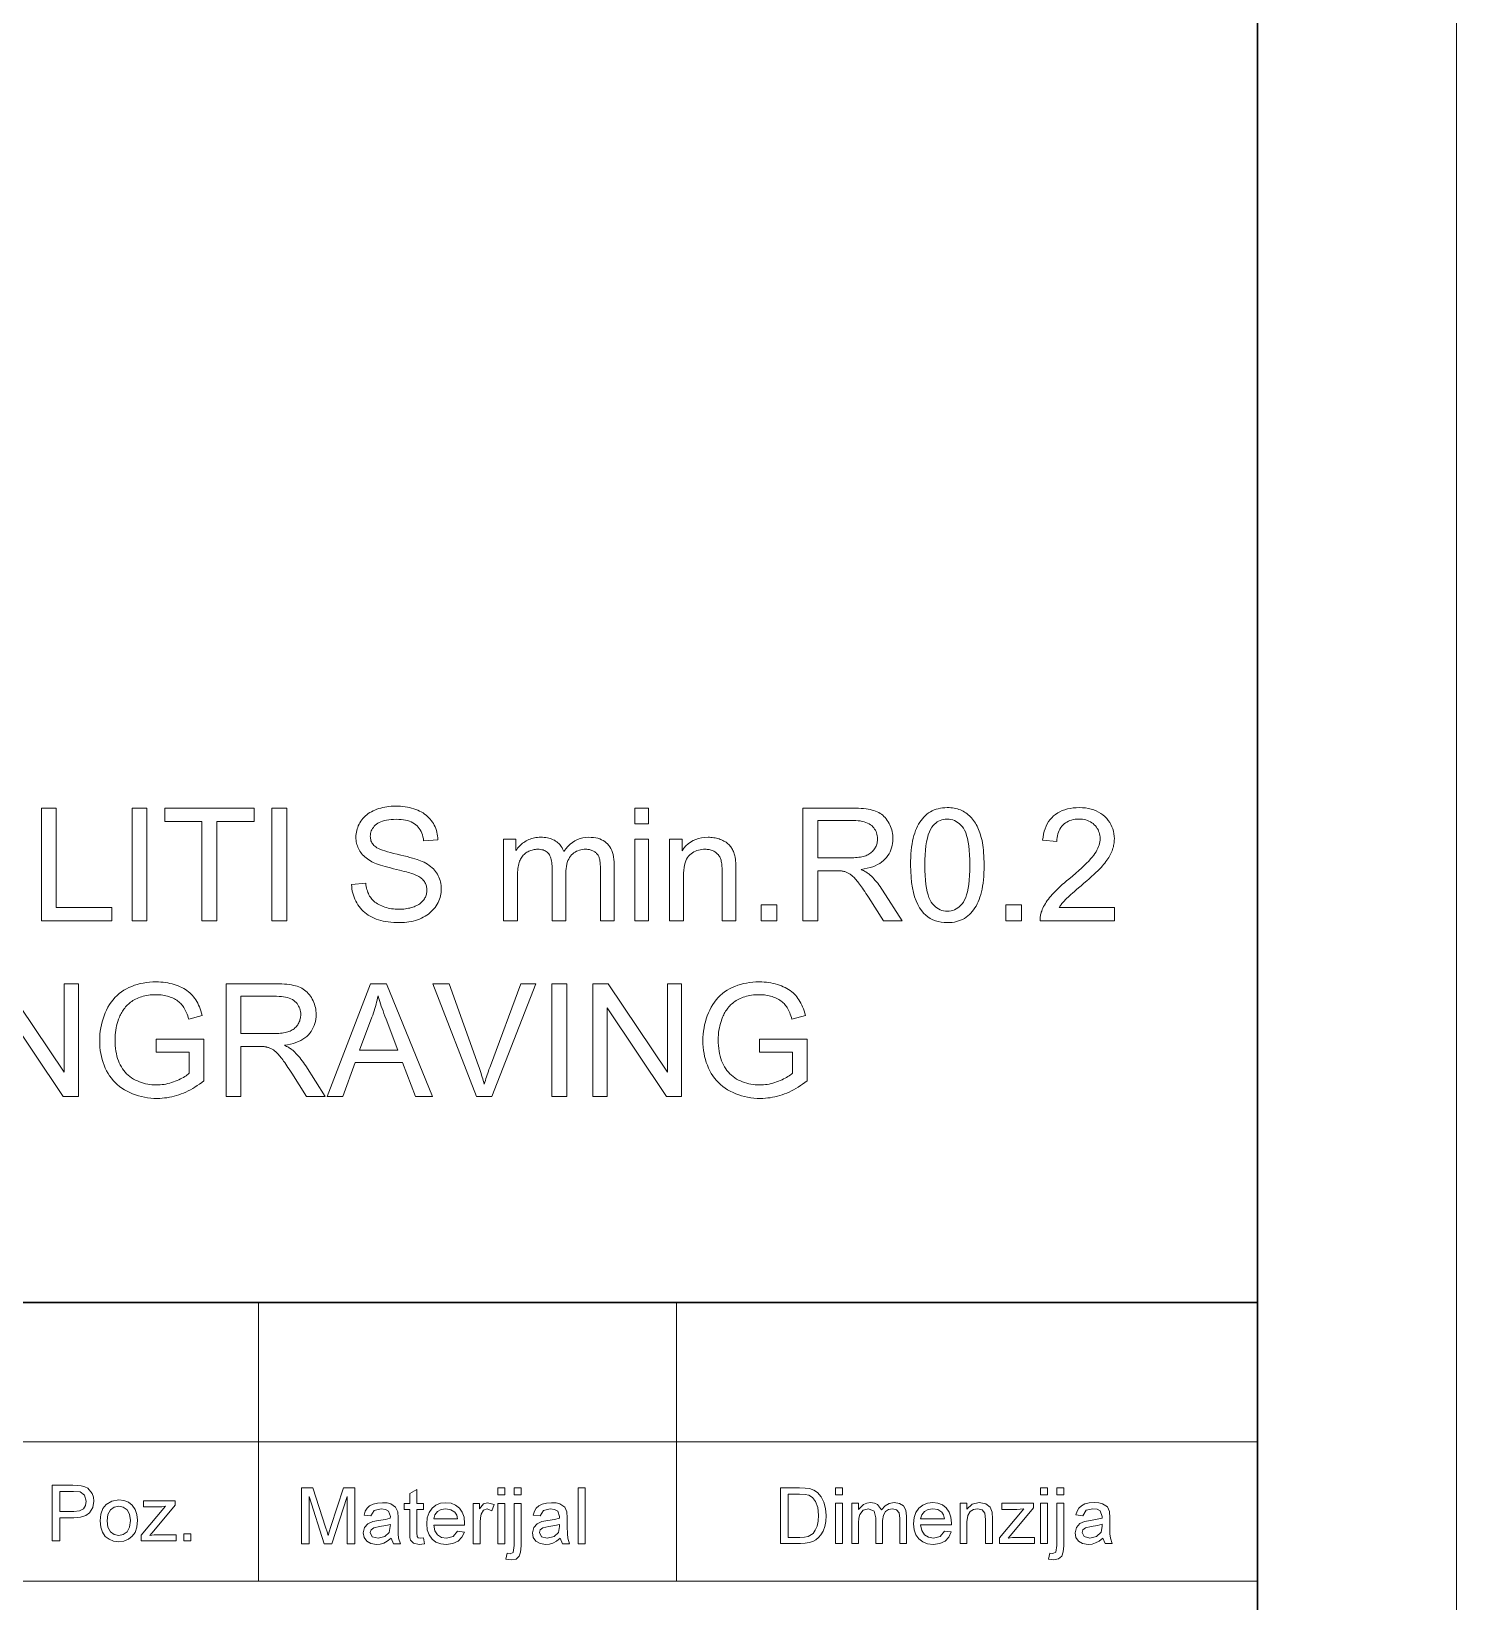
# Model space of a CAD drawing. Extents: x 0 to 594, y 0 to 575.
# Drawn here: x 543.4 to 594, y 45.9 to 101.7 of the extents above; entities that cross this region are included whole.
import ezdxf

# ---------------------------------------------------------------- set-up
doc = ezdxf.new("R2010")
doc.units = 0

msp = doc.modelspace()

# ---------------------------------------------------------------- linework, layer by layer
at = {"color": 7, "lineweight": 13}
for p, q in [((594, 0), (594, 420.043)), ((375.382, 51.621), (586.929, 51.621)), ((586.929, 46.671), (375.382, 46.671))]:
    msp.add_line(p, q, dxfattribs=at)
at = {"color": 7, "lineweight": 30}
for p, q in [((586.929, 7.071), (586.929, 412.971)), ((375.382, 56.571), (586.929, 56.571))]:
    msp.add_line(p, q, dxfattribs=at)
at = {"color": 7, "lineweight": 13, "ltscale": 0.2475}
for p, q in [((551.445, 56.571), (551.445, 46.671)), ((566.295, 56.571), (566.295, 46.671))]:
    msp.add_line(p, q, dxfattribs=at)
at = {"color": 7, "lineweight": 13}
for points in [[(554.755, 71.411), (555.255, 71.454), (555.263, 71.395), (555.273, 71.339), (555.285, 71.284), (555.298, 71.232), (555.314, 71.181), (555.331, 71.133), (555.351, 71.087), (555.372, 71.043), (555.395, 71.001), (555.42, 70.962), (555.447, 70.924), (555.477, 70.888), (555.51, 70.853), (555.546, 70.82), (555.585, 70.788), (555.627, 70.758), (555.672, 70.729), (555.719, 70.701), (555.769, 70.675), (555.822, 70.651), (555.878, 70.628), (555.934, 70.608), (555.992, 70.59), (556.052, 70.575), (556.112, 70.562), (556.174, 70.551), (556.238, 70.543), (556.303, 70.537), (556.369, 70.533), (556.436, 70.532), (556.496, 70.533), (556.555, 70.536), (556.612, 70.54), (556.667, 70.547), (556.721, 70.555), (556.774, 70.565), (556.826, 70.576), (556.875, 70.59), (556.924, 70.605), (556.971, 70.622), (557.016, 70.641), (557.059, 70.661), (557.099, 70.682), (557.138, 70.705), (557.173, 70.729), (557.207, 70.754), (557.238, 70.781), (557.266, 70.809), (557.292, 70.838), (557.316, 70.869), (557.338, 70.901), (557.357, 70.933), (557.374, 70.966), (557.389, 70.999), (557.401, 71.033), (557.411, 71.068), (557.419, 71.103), (557.425, 71.138), (557.428, 71.175), (557.429, 71.212), (557.428, 71.249), (557.425, 71.285), (557.42, 71.32), (557.412, 71.355), (557.402, 71.388), (557.39, 71.42), (557.376, 71.452), (557.36, 71.482), (557.341, 71.512), (557.32, 71.54), (557.297, 71.568), (557.271, 71.595), (557.242, 71.621), (557.21, 71.646), (557.176, 71.67), (557.138, 71.693), (557.098, 71.715), (557.055, 71.736), (557.009, 71.757), (556.96, 71.776), (556.924, 71.79), (556.88, 71.804), (556.828, 71.82), (556.769, 71.838), (556.702, 71.857), (556.626, 71.877), (556.544, 71.898), (556.453, 71.921), (556.354, 71.946), (556.248, 71.971), (556.141, 71.998), (556.041, 72.024), (555.947, 72.049), (555.86, 72.075), (555.779, 72.1), (555.705, 72.125), (555.638, 72.149), (555.577, 72.174), (555.523, 72.197), (555.476, 72.221), (555.42, 72.252), (555.367, 72.284), (555.317, 72.318), (555.27, 72.353), (555.226, 72.389), (555.185, 72.427), (555.146, 72.467), (555.111, 72.507), (555.078, 72.55), (555.049, 72.594), (555.022, 72.639), (554.998, 72.685), (554.977, 72.732), (554.959, 72.78), (554.943, 72.829), (554.931, 72.88), (554.921, 72.931), (554.914, 72.983), (554.91, 73.037), (554.908, 73.091), (554.91, 73.152), (554.915, 73.211), (554.924, 73.27), (554.936, 73.327), (554.951, 73.384), (554.97, 73.441), (554.992, 73.496), (555.018, 73.551), (555.047, 73.605), (555.08, 73.658), (555.116, 73.709), (555.155, 73.758), (555.198, 73.804), (555.243, 73.848), (555.292, 73.889), (555.343, 73.928), (555.398, 73.964), (555.456, 73.998), (555.518, 74.029), (555.582, 74.057), (555.649, 74.083), (555.717, 74.107), (555.787, 74.127), (555.858, 74.145), (555.931, 74.16), (556.005, 74.172), (556.081, 74.182), (556.158, 74.188), (556.236, 74.192), (556.316, 74.194), (556.404, 74.192), (556.49, 74.188), (556.574, 74.181), (556.655, 74.171), (556.735, 74.158), (556.812, 74.142), (556.887, 74.124), (556.961, 74.102), (557.032, 74.078), (557.101, 74.051), (557.167, 74.021), (557.23, 73.988), (557.29, 73.952), (557.347, 73.914), (557.401, 73.874), (557.452, 73.83), (557.499, 73.784), (557.544, 73.735), (557.585, 73.683), (557.623, 73.629), (557.658, 73.573), (557.69, 73.515), (557.718, 73.455), (557.742, 73.395), (557.764, 73.332), (557.782, 73.269), (557.796, 73.203), (557.807, 73.137), (557.815, 73.068), (557.82, 72.999), (557.312, 72.961), (557.302, 73.035), (557.288, 73.105), (557.27, 73.171), (557.248, 73.234), (557.222, 73.293), (557.193, 73.349), (557.159, 73.401), (557.122, 73.449), (557.08, 73.493), (557.035, 73.534), (556.986, 73.57), (556.932, 73.603), (556.873, 73.632), (556.81, 73.658), (556.743, 73.679), (556.671, 73.696), (556.594, 73.71), (556.513, 73.719), (556.428, 73.725), (556.338, 73.727), (556.245, 73.725), (556.156, 73.72), (556.073, 73.711), (555.996, 73.699), (555.923, 73.683), (555.856, 73.664), (555.793, 73.641), (555.736, 73.615), (555.685, 73.585), (555.638, 73.551), (555.596, 73.515), (555.559, 73.478), (555.526, 73.439), (555.498, 73.399), (555.473, 73.357), (555.454, 73.314), (555.438, 73.269), (555.427, 73.223), (555.421, 73.176), (555.419, 73.127), (555.42, 73.085), (555.425, 73.044), (555.432, 73.005), (555.443, 72.967), (555.457, 72.931), (555.474, 72.896), (555.495, 72.863), (555.518, 72.831), (555.544, 72.801), (555.574, 72.772), (555.609, 72.744), (555.655, 72.716), (555.71, 72.688), (555.775, 72.66), (555.85, 72.631), (555.935, 72.603), (556.029, 72.574), (556.134, 72.545), (556.248, 72.516), (556.372, 72.487), (556.497, 72.458), (556.614, 72.43), (556.723, 72.403), (556.824, 72.376), (556.916, 72.35), (557.001, 72.325), (557.077, 72.301), (557.145, 72.277), (557.205, 72.254), (557.258, 72.232), (557.326, 72.199), (557.39, 72.164), (557.451, 72.128), (557.508, 72.089), (557.561, 72.05), (557.611, 72.008), (557.657, 71.965), (557.699, 71.919), (557.738, 71.873), (557.773, 71.824), (557.805, 71.774), (557.833, 71.722), (557.858, 71.669), (557.88, 71.615), (557.898, 71.558), (557.913, 71.501), (557.925, 71.442), (557.933, 71.381), (557.938, 71.319), (557.94, 71.255), (557.938, 71.192), (557.932, 71.129), (557.923, 71.067), (557.91, 71.006), (557.894, 70.945), (557.874, 70.885), (557.85, 70.826), (557.823, 70.768), (557.792, 70.71), (557.757, 70.654), (557.719, 70.598), (557.677, 70.546), (557.633, 70.495), (557.585, 70.448), (557.534, 70.403), (557.48, 70.36), (557.423, 70.32), (557.362, 70.282), (557.298, 70.247), (557.232, 70.214), (557.162, 70.184), (557.091, 70.158), (557.018, 70.134), (556.944, 70.114), (556.868, 70.097), (556.79, 70.082), (556.71, 70.072), (556.629, 70.064), (556.546, 70.059), (556.461, 70.057), (556.354, 70.059), (556.251, 70.064), (556.151, 70.072), (556.055, 70.083), (555.962, 70.097), (555.873, 70.114), (555.787, 70.135), (555.705, 70.159), (555.626, 70.186), (555.551, 70.216), (555.479, 70.249), (555.41, 70.285), (555.345, 70.325), (555.283, 70.368), (555.223, 70.414), (555.167, 70.463), (555.115, 70.515), (555.065, 70.571), (555.018, 70.63), (554.975, 70.692), (554.935, 70.756), (554.9, 70.822), (554.868, 70.89), (554.84, 70.959), (554.816, 71.03), (554.796, 71.103), (554.78, 71.178), (554.768, 71.254), (554.76, 71.331)], [(543.735, 70.126), (543.735, 74.126), (544.264, 74.126), (544.264, 70.598), (546.234, 70.598), (546.234, 70.126)], [(546.955, 70.126), (546.955, 74.126), (547.484, 74.126), (547.484, 70.126)], [(549.435, 70.126), (549.435, 73.654), (548.117, 73.654), (548.117, 74.126), (551.288, 74.126), (551.288, 73.654), (549.964, 73.654), (549.964, 70.126)], [(551.921, 70.126), (551.921, 74.126), (552.45, 74.126), (552.45, 70.126)], [(564.81, 73.561), (564.81, 74.126), (565.301, 74.126), (565.301, 73.561)], [(570.78, 70.126), (570.78, 74.126), (572.554, 74.126), (572.658, 74.125), (572.757, 74.121), (572.851, 74.116), (572.94, 74.108), (573.024, 74.099), (573.103, 74.087), (573.177, 74.073), (573.245, 74.057), (573.308, 74.038), (573.367, 74.018), (573.421, 73.995), (573.474, 73.968), (573.524, 73.938), (573.571, 73.905), (573.617, 73.869), (573.66, 73.829), (573.701, 73.786), (573.74, 73.74), (573.777, 73.69), (573.811, 73.637), (573.843, 73.582), (573.871, 73.526), (573.896, 73.468), (573.918, 73.41), (573.936, 73.35), (573.951, 73.289), (573.963, 73.227), (573.971, 73.164), (573.976, 73.1), (573.978, 73.034), (573.975, 72.95), (573.967, 72.869), (573.953, 72.791), (573.934, 72.715), (573.909, 72.642), (573.879, 72.572), (573.843, 72.504), (573.802, 72.439), (573.755, 72.376), (573.702, 72.317), (573.644, 72.26), (573.58, 72.208), (573.51, 72.161), (573.434, 72.117), (573.352, 72.078), (573.264, 72.043), (573.169, 72.012), (573.069, 71.986), (572.963, 71.963), (572.851, 71.946), (572.892, 71.925), (572.931, 71.905), (572.968, 71.885), (573.003, 71.865), (573.036, 71.845), (573.067, 71.825), (573.096, 71.806), (573.122, 71.786), (573.147, 71.766), (573.17, 71.746), (573.216, 71.703), (573.262, 71.657), (573.307, 71.609), (573.352, 71.559), (573.396, 71.507), (573.44, 71.453), (573.483, 71.396), (573.526, 71.338), (573.568, 71.277), (573.609, 71.214), (574.305, 70.126), (573.64, 70.126), (573.11, 70.958), (573.065, 71.028), (573.021, 71.095), (572.978, 71.159), (572.938, 71.219), (572.899, 71.276), (572.861, 71.329), (572.826, 71.379), (572.792, 71.426), (572.759, 71.469), (572.728, 71.509), (572.698, 71.546), (572.669, 71.581), (572.641, 71.613), (572.613, 71.643), (572.586, 71.671), (572.559, 71.697), (572.533, 71.72), (572.508, 71.741), (572.484, 71.76), (572.459, 71.776), (572.436, 71.791), (572.412, 71.805), (572.388, 71.818), (572.364, 71.83), (572.34, 71.841), (572.316, 71.851), (572.291, 71.861), (572.267, 71.869), (572.242, 71.876), (572.218, 71.883), (572.199, 71.886), (572.177, 71.89), (572.154, 71.893), (572.128, 71.895), (572.099, 71.897), (572.069, 71.899), (572.036, 71.9), (572.001, 71.901), (571.963, 71.902), (571.923, 71.902), (571.309, 71.902), (571.309, 70.126)], [(571.309, 72.36), (572.447, 72.36), (572.518, 72.361), (572.586, 72.363), (572.651, 72.367), (572.712, 72.372), (572.771, 72.379), (572.826, 72.387), (572.878, 72.397), (572.927, 72.408), (572.972, 72.421), (573.015, 72.435), (573.055, 72.451), (573.093, 72.469), (573.129, 72.488), (573.163, 72.51), (573.195, 72.533), (573.225, 72.558), (573.253, 72.584), (573.279, 72.613), (573.303, 72.643), (573.326, 72.675), (573.346, 72.709), (573.364, 72.743), (573.38, 72.777), (573.394, 72.812), (573.406, 72.848), (573.415, 72.884), (573.423, 72.921), (573.428, 72.958), (573.431, 72.996), (573.432, 73.034), (573.43, 73.09), (573.424, 73.144), (573.414, 73.195), (573.399, 73.245), (573.381, 73.293), (573.358, 73.338), (573.331, 73.382), (573.3, 73.424), (573.265, 73.463), (573.226, 73.501), (573.183, 73.536), (573.134, 73.567), (573.081, 73.594), (573.023, 73.618), (572.96, 73.638), (572.893, 73.654), (572.821, 73.667), (572.744, 73.676), (572.662, 73.682), (572.575, 73.684), (571.309, 73.684)], [(574.608, 72.098), (574.61, 72.237), (574.614, 72.371), (574.621, 72.499), (574.631, 72.622), (574.645, 72.738), (574.661, 72.85), (574.68, 72.956), (574.702, 73.056), (574.726, 73.151), (574.754, 73.24), (574.785, 73.325), (574.818, 73.405), (574.854, 73.482), (574.894, 73.555), (574.936, 73.623), (574.98, 73.688), (575.028, 73.749), (575.078, 73.806), (575.132, 73.858), (575.188, 73.907), (575.247, 73.952), (575.309, 73.992), (575.374, 74.027), (575.442, 74.058), (575.513, 74.083), (575.587, 74.104), (575.664, 74.121), (575.744, 74.133), (575.827, 74.14), (575.912, 74.142), (575.976, 74.141), (576.038, 74.137), (576.098, 74.13), (576.157, 74.121), (576.215, 74.11), (576.27, 74.095), (576.324, 74.078), (576.377, 74.059), (576.428, 74.037), (576.477, 74.012), (576.525, 73.985), (576.571, 73.956), (576.615, 73.924), (576.658, 73.89), (576.699, 73.854), (576.738, 73.816), (576.776, 73.775), (576.812, 73.732), (576.846, 73.686), (576.878, 73.639), (576.909, 73.589), (576.939, 73.537), (576.967, 73.482), (576.994, 73.426), (577.019, 73.368), (577.044, 73.307), (577.066, 73.245), (577.088, 73.18), (577.108, 73.113), (577.127, 73.044), (577.144, 72.971), (577.159, 72.894), (577.172, 72.811), (577.184, 72.724), (577.194, 72.632), (577.202, 72.535), (577.208, 72.433), (577.213, 72.326), (577.216, 72.215), (577.217, 72.098), (577.215, 71.96), (577.211, 71.828), (577.204, 71.7), (577.193, 71.579), (577.18, 71.462), (577.165, 71.351), (577.146, 71.246), (577.124, 71.146), (577.099, 71.051), (577.072, 70.962), (577.042, 70.877), (577.008, 70.797), (576.972, 70.72), (576.933, 70.647), (576.892, 70.579), (576.847, 70.514), (576.799, 70.453), (576.749, 70.396), (576.696, 70.343), (576.64, 70.293), (576.58, 70.249), (576.518, 70.208), (576.453, 70.173), (576.385, 70.142), (576.314, 70.116), (576.24, 70.095), (576.162, 70.079), (576.082, 70.067), (575.999, 70.06), (575.912, 70.057), (575.799, 70.062), (575.691, 70.074), (575.588, 70.095), (575.489, 70.124), (575.396, 70.161), (575.308, 70.207), (575.224, 70.261), (575.146, 70.323), (575.072, 70.393), (575.004, 70.472), (574.929, 70.578), (574.861, 70.697), (574.802, 70.828), (574.751, 70.972), (574.707, 71.128), (574.671, 71.297), (574.644, 71.479), (574.624, 71.673), (574.612, 71.879)], [(575.113, 72.098), (575.115, 71.908), (575.122, 71.731), (575.134, 71.567), (575.15, 71.416), (575.171, 71.278), (575.196, 71.154), (575.226, 71.042), (575.26, 70.944), (575.3, 70.859), (575.344, 70.787), (575.391, 70.725), (575.44, 70.67), (575.492, 70.621), (575.545, 70.579), (575.601, 70.543), (575.659, 70.513), (575.719, 70.491), (575.781, 70.474), (575.846, 70.464), (575.912, 70.461), (575.979, 70.464), (576.043, 70.474), (576.106, 70.491), (576.166, 70.514), (576.224, 70.543), (576.28, 70.579), (576.333, 70.622), (576.385, 70.671), (576.434, 70.726), (576.481, 70.789), (576.525, 70.861), (576.564, 70.946), (576.599, 71.044), (576.629, 71.155), (576.654, 71.28), (576.675, 71.417), (576.691, 71.568), (576.703, 71.732), (576.71, 71.908), (576.712, 72.098), (576.71, 72.289), (576.703, 72.467), (576.691, 72.631), (576.675, 72.782), (576.654, 72.92), (576.629, 73.045), (576.599, 73.156), (576.564, 73.254), (576.525, 73.339), (576.481, 73.411), (576.434, 73.472), (576.385, 73.528), (576.333, 73.576), (576.279, 73.619), (576.222, 73.654), (576.164, 73.683), (576.103, 73.706), (576.04, 73.722), (575.975, 73.732), (575.907, 73.735), (575.841, 73.733), (575.777, 73.724), (575.716, 73.71), (575.658, 73.69), (575.603, 73.664), (575.55, 73.632), (575.5, 73.595), (575.453, 73.552), (575.408, 73.503), (575.367, 73.449), (575.318, 73.37), (575.275, 73.278), (575.237, 73.174), (575.204, 73.057), (575.176, 72.928), (575.154, 72.787), (575.136, 72.634), (575.123, 72.468), (575.115, 72.289)], [(581.85, 70.598), (581.85, 70.126), (579.206, 70.126), (579.205, 70.161), (579.206, 70.196), (579.209, 70.231), (579.212, 70.265), (579.217, 70.3), (579.224, 70.334), (579.231, 70.367), (579.241, 70.401), (579.251, 70.434), (579.263, 70.467), (579.284, 70.521), (579.308, 70.574), (579.334, 70.628), (579.363, 70.681), (579.394, 70.735), (579.428, 70.788), (579.464, 70.841), (579.502, 70.894), (579.543, 70.946), (579.586, 70.999), (579.633, 71.052), (579.683, 71.107), (579.738, 71.163), (579.796, 71.221), (579.858, 71.281), (579.924, 71.343), (579.995, 71.406), (580.069, 71.47), (580.147, 71.537), (580.229, 71.604), (580.355, 71.709), (580.473, 71.809), (580.582, 71.905), (580.683, 71.997), (580.775, 72.084), (580.859, 72.166), (580.935, 72.244), (581.002, 72.318), (581.06, 72.387), (581.11, 72.452), (581.154, 72.514), (581.193, 72.575), (581.227, 72.636), (581.257, 72.696), (581.282, 72.756), (581.303, 72.814), (581.319, 72.872), (581.33, 72.93), (581.337, 72.986), (581.339, 73.042), (581.337, 73.1), (581.331, 73.156), (581.321, 73.209), (581.306, 73.261), (581.287, 73.311), (581.264, 73.36), (581.237, 73.406), (581.206, 73.451), (581.17, 73.494), (581.131, 73.535), (581.088, 73.573), (581.042, 73.607), (580.994, 73.637), (580.943, 73.663), (580.89, 73.685), (580.834, 73.703), (580.776, 73.717), (580.715, 73.727), (580.652, 73.733), (580.586, 73.735), (580.517, 73.733), (580.45, 73.727), (580.386, 73.716), (580.325, 73.701), (580.267, 73.682), (580.212, 73.659), (580.159, 73.631), (580.11, 73.599), (580.063, 73.563), (580.019, 73.523), (579.978, 73.478), (579.942, 73.431), (579.91, 73.38), (579.882, 73.326), (579.858, 73.269), (579.839, 73.208), (579.824, 73.144), (579.813, 73.077), (579.806, 73.007), (579.803, 72.933), (579.298, 72.985), (579.312, 73.095), (579.331, 73.2), (579.355, 73.3), (579.386, 73.394), (579.422, 73.483), (579.464, 73.566), (579.511, 73.644), (579.565, 73.717), (579.624, 73.784), (579.689, 73.846), (579.759, 73.902), (579.833, 73.953), (579.912, 73.997), (579.996, 74.035), (580.085, 74.068), (580.178, 74.095), (580.276, 74.115), (580.378, 74.13), (580.485, 74.139), (580.597, 74.142), (580.71, 74.139), (580.818, 74.129), (580.921, 74.113), (581.019, 74.091), (581.113, 74.062), (581.202, 74.027), (581.286, 73.986), (581.365, 73.938), (581.439, 73.883), (581.509, 73.823), (581.572, 73.757), (581.629, 73.689), (581.68, 73.617), (581.723, 73.543), (581.76, 73.465), (581.79, 73.385), (581.814, 73.301), (581.831, 73.214), (581.841, 73.124), (581.844, 73.031), (581.843, 72.984), (581.84, 72.936), (581.835, 72.888), (581.828, 72.841), (581.82, 72.793), (581.809, 72.746), (581.796, 72.699), (581.781, 72.653), (581.765, 72.606), (581.746, 72.559), (581.725, 72.513), (581.701, 72.466), (581.675, 72.418), (581.647, 72.37), (581.615, 72.321), (581.581, 72.272), (581.545, 72.223), (581.506, 72.173), (581.464, 72.122), (581.42, 72.071), (581.371, 72.018), (581.317, 71.961), (581.256, 71.9), (581.189, 71.835), (581.117, 71.767), (581.038, 71.694), (580.953, 71.618), (580.862, 71.538), (580.766, 71.455), (580.663, 71.367), (580.577, 71.295), (580.499, 71.228), (580.426, 71.166), (580.36, 71.108), (580.3, 71.056), (580.246, 71.008), (580.199, 70.965), (580.158, 70.926), (580.123, 70.893), (580.095, 70.864), (580.07, 70.837), (580.047, 70.811), (580.024, 70.784), (580.002, 70.758), (579.981, 70.731), (579.96, 70.704), (579.941, 70.678), (579.922, 70.651), (579.905, 70.624), (579.888, 70.598)], [(560.152, 70.126), (560.152, 73.023), (560.592, 73.023), (560.592, 72.617), (560.62, 72.658), (560.65, 72.699), (560.682, 72.737), (560.715, 72.774), (560.751, 72.809), (560.788, 72.842), (560.827, 72.874), (560.868, 72.904), (560.91, 72.932), (560.955, 72.959), (561.001, 72.984), (561.048, 73.006), (561.096, 73.025), (561.146, 73.042), (561.197, 73.056), (561.249, 73.068), (561.302, 73.077), (561.357, 73.084), (561.413, 73.087), (561.47, 73.089), (561.534, 73.087), (561.594, 73.083), (561.653, 73.077), (561.709, 73.067), (561.763, 73.055), (561.815, 73.041), (561.864, 73.023), (561.911, 73.003), (561.956, 72.98), (561.998, 72.955), (562.038, 72.927), (562.076, 72.897), (562.111, 72.865), (562.144, 72.831), (562.174, 72.795), (562.202, 72.756), (562.227, 72.716), (562.25, 72.673), (562.271, 72.628), (562.289, 72.581), (562.36, 72.678), (562.435, 72.764), (562.514, 72.84), (562.597, 72.906), (562.685, 72.962), (562.776, 73.008), (562.872, 73.043), (562.972, 73.068), (563.076, 73.084), (563.184, 73.089), (563.268, 73.086), (563.348, 73.079), (563.425, 73.067), (563.497, 73.051), (563.565, 73.029), (563.629, 73.003), (563.69, 72.972), (563.746, 72.936), (563.799, 72.895), (563.847, 72.85), (563.891, 72.8), (563.93, 72.744), (563.965, 72.684), (563.995, 72.618), (564.021, 72.547), (564.042, 72.471), (564.058, 72.389), (564.07, 72.303), (564.076, 72.211), (564.079, 72.115), (564.079, 70.126), (563.59, 70.126), (563.59, 71.951), (563.59, 72.008), (563.589, 72.062), (563.586, 72.113), (563.583, 72.16), (563.578, 72.204), (563.573, 72.245), (563.567, 72.283), (563.56, 72.317), (563.552, 72.348), (563.543, 72.375), (563.532, 72.401), (563.52, 72.425), (563.507, 72.448), (563.492, 72.471), (563.475, 72.492), (563.457, 72.513), (563.438, 72.532), (563.417, 72.55), (563.394, 72.568), (563.369, 72.584), (563.344, 72.599), (563.317, 72.612), (563.29, 72.624), (563.262, 72.635), (563.233, 72.643), (563.203, 72.65), (563.172, 72.656), (563.141, 72.66), (563.108, 72.662), (563.075, 72.663), (563.015, 72.661), (562.957, 72.655), (562.901, 72.645), (562.847, 72.631), (562.795, 72.612), (562.745, 72.59), (562.698, 72.564), (562.652, 72.533), (562.609, 72.498), (562.567, 72.46), (562.529, 72.417), (562.495, 72.369), (562.464, 72.316), (562.438, 72.258), (562.416, 72.196), (562.398, 72.128), (562.383, 72.056), (562.373, 71.978), (562.367, 71.896), (562.365, 71.809), (562.365, 70.126), (561.874, 70.126), (561.874, 72.008), (561.873, 72.072), (561.869, 72.133), (561.863, 72.19), (561.855, 72.244), (561.844, 72.295), (561.831, 72.342), (561.815, 72.386), (561.797, 72.427), (561.777, 72.465), (561.754, 72.499), (561.729, 72.531), (561.7, 72.558), (561.668, 72.583), (561.634, 72.604), (561.596, 72.622), (561.555, 72.637), (561.511, 72.648), (561.464, 72.657), (561.414, 72.661), (561.361, 72.663), (561.32, 72.662), (561.28, 72.659), (561.24, 72.653), (561.2, 72.646), (561.162, 72.636), (561.124, 72.624), (561.086, 72.61), (561.049, 72.593), (561.013, 72.575), (560.978, 72.554), (560.944, 72.531), (560.911, 72.506), (560.881, 72.479), (560.853, 72.451), (560.826, 72.42), (560.802, 72.387), (560.779, 72.352), (560.758, 72.315), (560.74, 72.276), (560.723, 72.235), (560.708, 72.191), (560.694, 72.143), (560.682, 72.092), (560.672, 72.037), (560.663, 71.978), (560.656, 71.916), (560.651, 71.85), (560.647, 71.78), (560.644, 71.706), (560.644, 71.629), (560.644, 70.126)], [(566.049, 70.126), (566.049, 73.023), (566.491, 73.023), (566.491, 72.611), (566.557, 72.702), (566.63, 72.783), (566.708, 72.855), (566.792, 72.917), (566.881, 72.969), (566.976, 73.012), (567.077, 73.046), (567.183, 73.07), (567.295, 73.084), (567.413, 73.089), (567.465, 73.088), (567.516, 73.085), (567.566, 73.08), (567.616, 73.074), (567.664, 73.065), (567.712, 73.055), (567.759, 73.043), (567.805, 73.029), (567.85, 73.013), (567.895, 72.995), (567.937, 72.975), (567.978, 72.955), (568.016, 72.933), (568.053, 72.91), (568.087, 72.886), (568.118, 72.861), (568.148, 72.834), (568.175, 72.806), (568.201, 72.778), (568.223, 72.748), (568.245, 72.717), (568.264, 72.684), (568.283, 72.651), (568.3, 72.616), (568.316, 72.581), (568.331, 72.544), (568.344, 72.506), (568.356, 72.467), (568.367, 72.426), (568.376, 72.385), (568.381, 72.355), (568.386, 72.322), (568.39, 72.285), (568.394, 72.243), (568.397, 72.197), (568.399, 72.147), (568.401, 72.094), (568.402, 72.036), (568.403, 71.973), (568.404, 71.907), (568.404, 70.126), (567.912, 70.126), (567.912, 71.888), (567.912, 71.947), (567.91, 72.002), (567.907, 72.055), (567.903, 72.104), (567.898, 72.15), (567.892, 72.194), (567.884, 72.234), (567.876, 72.272), (567.866, 72.306), (567.855, 72.337), (567.843, 72.366), (567.829, 72.394), (567.813, 72.421), (567.795, 72.446), (567.776, 72.471), (567.754, 72.494), (567.731, 72.516), (567.707, 72.537), (567.68, 72.556), (567.652, 72.574), (567.622, 72.591), (567.591, 72.606), (567.56, 72.62), (567.527, 72.631), (567.493, 72.641), (567.458, 72.649), (567.423, 72.655), (567.386, 72.66), (567.348, 72.662), (567.309, 72.663), (567.247, 72.661), (567.187, 72.655), (567.129, 72.645), (567.072, 72.631), (567.017, 72.613), (566.964, 72.591), (566.912, 72.566), (566.862, 72.536), (566.814, 72.502), (566.768, 72.464), (566.724, 72.421), (566.686, 72.37), (566.652, 72.312), (566.622, 72.247), (566.597, 72.175), (566.576, 72.096), (566.56, 72.01), (566.549, 71.916), (566.542, 71.816), (566.54, 71.708), (566.54, 70.126)], [(564.81, 70.126), (564.81, 73.023), (565.301, 73.023), (565.301, 70.126)], [(569.296, 70.126), (569.296, 70.685), (569.855, 70.685), (569.855, 70.126)], [(577.992, 70.126), (577.992, 70.685), (578.551, 70.685), (578.551, 70.126)], [(541.9, 63.883), (541.9, 67.883), (542.443, 67.883), (544.544, 64.742), (544.544, 67.883), (545.052, 67.883), (545.052, 63.883), (544.509, 63.883), (542.408, 67.026), (542.408, 63.883)], [(547.813, 65.452), (547.813, 65.921), (549.507, 65.924), (549.507, 64.439), (549.429, 64.379), (549.35, 64.321), (549.271, 64.267), (549.191, 64.215), (549.111, 64.167), (549.03, 64.122), (548.949, 64.079), (548.867, 64.04), (548.785, 64.004), (548.702, 63.971), (548.619, 63.942), (548.535, 63.915), (548.451, 63.891), (548.367, 63.871), (548.282, 63.854), (548.197, 63.84), (548.111, 63.829), (548.025, 63.821), (547.938, 63.816), (547.851, 63.815), (547.734, 63.817), (547.62, 63.825), (547.507, 63.837), (547.397, 63.855), (547.289, 63.878), (547.182, 63.905), (547.079, 63.938), (546.977, 63.976), (546.877, 64.019), (546.78, 64.067), (546.686, 64.12), (546.597, 64.177), (546.512, 64.239), (546.432, 64.305), (546.357, 64.376), (546.287, 64.451), (546.221, 64.531), (546.161, 64.615), (546.104, 64.704), (546.053, 64.797), (546.006, 64.893), (545.964, 64.992), (545.928, 65.093), (545.896, 65.197), (545.869, 65.302), (545.847, 65.41), (545.829, 65.52), (545.817, 65.632), (545.81, 65.747), (545.807, 65.864), (545.81, 65.98), (545.817, 66.094), (545.829, 66.207), (545.846, 66.318), (545.868, 66.428), (545.895, 66.536), (545.927, 66.643), (545.964, 66.748), (546.005, 66.852), (546.052, 66.954), (546.102, 67.052), (546.158, 67.146), (546.217, 67.234), (546.281, 67.317), (546.349, 67.395), (546.422, 67.467), (546.498, 67.535), (546.579, 67.597), (546.665, 67.654), (546.754, 67.705), (546.847, 67.752), (546.943, 67.794), (547.042, 67.831), (547.143, 67.863), (547.247, 67.89), (547.354, 67.912), (547.464, 67.929), (547.577, 67.941), (547.692, 67.949), (547.81, 67.951), (547.896, 67.95), (547.98, 67.945), (548.063, 67.938), (548.144, 67.928), (548.223, 67.916), (548.301, 67.9), (548.377, 67.882), (548.451, 67.861), (548.523, 67.837), (548.594, 67.81), (548.663, 67.781), (548.729, 67.75), (548.791, 67.716), (548.851, 67.68), (548.907, 67.642), (548.961, 67.602), (549.011, 67.56), (549.059, 67.515), (549.103, 67.468), (549.144, 67.419), (549.183, 67.367), (549.22, 67.312), (549.255, 67.255), (549.288, 67.194), (549.32, 67.13), (549.349, 67.063), (549.376, 66.993), (549.402, 66.919), (549.425, 66.843), (549.447, 66.764), (548.97, 66.633), (548.951, 66.693), (548.932, 66.75), (548.912, 66.805), (548.891, 66.857), (548.869, 66.906), (548.846, 66.953), (548.822, 66.997), (548.798, 67.038), (548.772, 67.077), (548.746, 67.113), (548.718, 67.148), (548.688, 67.18), (548.655, 67.212), (548.621, 67.242), (548.584, 67.271), (548.544, 67.298), (548.503, 67.324), (548.459, 67.348), (548.412, 67.371), (548.364, 67.393), (548.314, 67.413), (548.262, 67.431), (548.21, 67.447), (548.157, 67.46), (548.102, 67.472), (548.046, 67.481), (547.99, 67.489), (547.932, 67.494), (547.873, 67.497), (547.813, 67.498), (547.741, 67.497), (547.672, 67.494), (547.604, 67.488), (547.538, 67.48), (547.474, 67.47), (547.413, 67.458), (547.353, 67.444), (547.295, 67.427), (547.239, 67.409), (547.185, 67.388), (547.133, 67.365), (547.083, 67.341), (547.036, 67.315), (546.99, 67.288), (546.946, 67.26), (546.904, 67.23), (546.865, 67.199), (546.827, 67.166), (546.792, 67.132), (546.758, 67.097), (546.726, 67.061), (546.696, 67.024), (546.667, 66.986), (546.64, 66.947), (546.614, 66.908), (546.589, 66.868), (546.566, 66.827), (546.545, 66.786), (546.525, 66.744), (546.506, 66.701), (546.477, 66.626), (546.451, 66.55), (546.428, 66.473), (546.408, 66.394), (546.391, 66.315), (546.377, 66.233), (546.367, 66.151), (546.359, 66.067), (546.355, 65.983), (546.353, 65.896), (546.355, 65.791), (546.36, 65.689), (546.37, 65.591), (546.382, 65.497), (546.399, 65.405), (546.419, 65.318), (546.443, 65.233), (546.471, 65.153), (546.502, 65.075), (546.537, 65.001), (546.576, 64.931), (546.618, 64.865), (546.663, 64.802), (546.711, 64.743), (546.763, 64.688), (546.819, 64.636), (546.877, 64.588), (546.939, 64.544), (547.005, 64.503), (547.073, 64.467), (547.144, 64.433), (547.216, 64.404), (547.288, 64.378), (547.362, 64.355), (547.436, 64.336), (547.511, 64.32), (547.588, 64.308), (547.664, 64.299), (547.742, 64.294), (547.821, 64.292), (547.89, 64.293), (547.958, 64.297), (548.026, 64.304), (548.093, 64.313), (548.161, 64.325), (548.228, 64.34), (548.294, 64.357), (548.361, 64.377), (548.427, 64.399), (548.492, 64.424), (548.556, 64.451), (548.617, 64.478), (548.674, 64.505), (548.729, 64.533), (548.78, 64.561), (548.828, 64.59), (548.873, 64.618), (548.915, 64.647), (548.953, 64.677), (548.989, 64.707), (548.989, 65.452)], [(550.296, 63.883), (550.296, 67.883), (552.069, 67.883), (552.174, 67.882), (552.273, 67.878), (552.367, 67.873), (552.456, 67.866), (552.54, 67.856), (552.619, 67.844), (552.692, 67.83), (552.761, 67.814), (552.824, 67.795), (552.882, 67.775), (552.937, 67.752), (552.989, 67.725), (553.039, 67.695), (553.087, 67.662), (553.133, 67.626), (553.176, 67.586), (553.217, 67.543), (553.256, 67.497), (553.293, 67.447), (553.327, 67.394), (553.359, 67.339), (553.387, 67.283), (553.412, 67.225), (553.434, 67.167), (553.452, 67.107), (553.467, 67.046), (553.479, 66.984), (553.487, 66.921), (553.492, 66.857), (553.494, 66.791), (553.491, 66.708), (553.482, 66.626), (553.469, 66.548), (553.449, 66.472), (553.425, 66.399), (553.394, 66.329), (553.359, 66.261), (553.317, 66.196), (553.27, 66.133), (553.218, 66.074), (553.16, 66.018), (553.096, 65.965), (553.026, 65.918), (552.949, 65.874), (552.867, 65.835), (552.779, 65.8), (552.685, 65.769), (552.585, 65.743), (552.479, 65.721), (552.367, 65.703), (552.408, 65.683), (552.447, 65.662), (552.484, 65.642), (552.519, 65.622), (552.552, 65.602), (552.582, 65.583), (552.611, 65.563), (552.638, 65.543), (552.663, 65.523), (552.686, 65.504), (552.732, 65.46), (552.778, 65.414), (552.823, 65.366), (552.867, 65.316), (552.912, 65.264), (552.955, 65.21), (552.999, 65.153), (553.041, 65.095), (553.083, 65.034), (553.125, 64.971), (553.821, 63.883), (553.155, 63.883), (552.626, 64.715), (552.58, 64.785), (552.536, 64.852), (552.494, 64.916), (552.453, 64.976), (552.414, 65.033), (552.377, 65.086), (552.341, 65.136), (552.307, 65.183), (552.275, 65.226), (552.244, 65.266), (552.214, 65.303), (552.185, 65.338), (552.157, 65.37), (552.129, 65.401), (552.102, 65.428), (552.075, 65.454), (552.049, 65.477), (552.024, 65.498), (551.999, 65.517), (551.975, 65.534), (551.951, 65.548), (551.927, 65.562), (551.904, 65.575), (551.88, 65.587), (551.855, 65.598), (551.831, 65.608), (551.807, 65.618), (551.783, 65.626), (551.758, 65.633), (551.734, 65.64), (551.714, 65.644), (551.693, 65.647), (551.669, 65.65), (551.643, 65.652), (551.615, 65.654), (551.584, 65.656), (551.551, 65.657), (551.516, 65.658), (551.479, 65.659), (551.439, 65.659), (550.825, 65.659), (550.825, 63.883)], [(553.884, 63.883), (555.42, 67.883), (555.99, 67.883), (557.627, 63.883), (557.024, 63.883), (556.558, 65.094), (554.885, 65.094), (554.446, 63.883)], [(559.193, 63.883), (557.644, 67.883), (558.217, 67.883), (559.256, 64.977), (559.281, 64.907), (559.305, 64.839), (559.328, 64.771), (559.35, 64.704), (559.371, 64.639), (559.392, 64.574), (559.412, 64.509), (559.431, 64.446), (559.449, 64.384), (559.466, 64.322), (559.485, 64.388), (559.505, 64.453), (559.525, 64.519), (559.545, 64.584), (559.567, 64.649), (559.588, 64.715), (559.611, 64.78), (559.634, 64.846), (559.658, 64.911), (559.682, 64.977), (560.762, 67.883), (561.303, 67.883), (559.736, 63.883)], [(561.867, 63.883), (561.867, 67.883), (562.397, 67.883), (562.397, 63.883)], [(563.324, 63.883), (563.324, 67.883), (563.867, 67.883), (565.968, 64.742), (565.968, 67.883), (566.476, 67.883), (566.476, 63.883), (565.933, 63.883), (563.832, 67.026), (563.832, 63.883)], [(569.237, 65.452), (569.237, 65.921), (570.931, 65.924), (570.931, 64.439), (570.853, 64.379), (570.774, 64.321), (570.695, 64.267), (570.615, 64.215), (570.535, 64.167), (570.454, 64.122), (570.373, 64.079), (570.291, 64.04), (570.209, 64.004), (570.127, 63.971), (570.043, 63.942), (569.96, 63.915), (569.876, 63.891), (569.791, 63.871), (569.706, 63.854), (569.621, 63.84), (569.535, 63.829), (569.449, 63.821), (569.362, 63.816), (569.275, 63.815), (569.158, 63.817), (569.044, 63.825), (568.931, 63.837), (568.821, 63.855), (568.713, 63.878), (568.607, 63.905), (568.503, 63.938), (568.401, 63.976), (568.302, 64.019), (568.204, 64.067), (568.11, 64.12), (568.021, 64.177), (567.937, 64.239), (567.857, 64.305), (567.782, 64.376), (567.711, 64.451), (567.646, 64.531), (567.585, 64.615), (567.529, 64.704), (567.477, 64.797), (567.43, 64.893), (567.389, 64.992), (567.352, 65.093), (567.32, 65.197), (567.293, 65.302), (567.271, 65.41), (567.254, 65.52), (567.241, 65.632), (567.234, 65.747), (567.232, 65.864), (567.234, 65.98), (567.241, 66.094), (567.254, 66.207), (567.271, 66.318), (567.293, 66.428), (567.32, 66.536), (567.351, 66.643), (567.388, 66.748), (567.429, 66.852), (567.476, 66.954), (567.527, 67.052), (567.582, 67.146), (567.642, 67.234), (567.705, 67.317), (567.774, 67.395), (567.846, 67.467), (567.923, 67.535), (568.004, 67.597), (568.089, 67.654), (568.178, 67.705), (568.271, 67.752), (568.367, 67.794), (568.466, 67.831), (568.567, 67.863), (568.672, 67.89), (568.779, 67.912), (568.888, 67.929), (569.001, 67.941), (569.116, 67.949), (569.234, 67.951), (569.32, 67.95), (569.405, 67.945), (569.487, 67.938), (569.568, 67.928), (569.647, 67.916), (569.725, 67.9), (569.801, 67.882), (569.875, 67.861), (569.948, 67.837), (570.019, 67.81), (570.087, 67.781), (570.153, 67.75), (570.216, 67.716), (570.275, 67.68), (570.332, 67.642), (570.385, 67.602), (570.435, 67.56), (570.483, 67.515), (570.527, 67.468), (570.569, 67.419), (570.607, 67.367), (570.644, 67.312), (570.679, 67.255), (570.713, 67.194), (570.744, 67.13), (570.773, 67.063), (570.801, 66.993), (570.826, 66.919), (570.85, 66.843), (570.871, 66.764), (570.394, 66.633), (570.375, 66.693), (570.356, 66.75), (570.336, 66.805), (570.315, 66.857), (570.293, 66.906), (570.27, 66.953), (570.246, 66.997), (570.222, 67.038), (570.196, 67.077), (570.17, 67.113), (570.142, 67.148), (570.112, 67.18), (570.08, 67.212), (570.045, 67.242), (570.008, 67.271), (569.969, 67.298), (569.927, 67.324), (569.883, 67.348), (569.837, 67.371), (569.788, 67.393), (569.738, 67.413), (569.687, 67.431), (569.634, 67.447), (569.581, 67.46), (569.526, 67.472), (569.471, 67.481), (569.414, 67.489), (569.356, 67.494), (569.297, 67.497), (569.237, 67.498), (569.165, 67.497), (569.096, 67.494), (569.028, 67.488), (568.962, 67.48), (568.899, 67.47), (568.837, 67.458), (568.777, 67.444), (568.719, 67.427), (568.663, 67.409), (568.609, 67.388), (568.558, 67.365), (568.508, 67.341), (568.46, 67.315), (568.414, 67.288), (568.37, 67.26), (568.329, 67.23), (568.289, 67.199), (568.252, 67.166), (568.216, 67.132), (568.182, 67.097), (568.151, 67.061), (568.12, 67.024), (568.092, 66.986), (568.064, 66.947), (568.038, 66.908), (568.014, 66.868), (567.991, 66.827), (567.969, 66.786), (567.949, 66.744), (567.93, 66.701), (567.901, 66.626), (567.875, 66.55), (567.852, 66.473), (567.832, 66.394), (567.815, 66.315), (567.802, 66.233), (567.791, 66.151), (567.783, 66.067), (567.779, 65.983), (567.777, 65.896), (567.779, 65.791), (567.785, 65.689), (567.794, 65.591), (567.807, 65.497), (567.823, 65.405), (567.844, 65.318), (567.868, 65.233), (567.895, 65.153), (567.926, 65.075), (567.961, 65.001), (568, 64.931), (568.042, 64.865), (568.087, 64.802), (568.136, 64.743), (568.188, 64.688), (568.243, 64.636), (568.302, 64.588), (568.364, 64.544), (568.429, 64.503), (568.498, 64.467), (568.568, 64.433), (568.64, 64.404), (568.713, 64.378), (568.786, 64.355), (568.86, 64.336), (568.936, 64.32), (569.012, 64.308), (569.089, 64.299), (569.167, 64.294), (569.245, 64.292), (569.314, 64.293), (569.382, 64.297), (569.45, 64.304), (569.518, 64.313), (569.585, 64.325), (569.652, 64.34), (569.719, 64.357), (569.785, 64.377), (569.851, 64.399), (569.916, 64.424), (569.98, 64.451), (570.041, 64.478), (570.099, 64.505), (570.153, 64.533), (570.204, 64.561), (570.252, 64.59), (570.297, 64.618), (570.339, 64.647), (570.378, 64.677), (570.413, 64.707), (570.413, 65.452)], [(550.825, 66.117), (551.963, 66.117), (552.034, 66.118), (552.102, 66.12), (552.166, 66.124), (552.228, 66.129), (552.286, 66.136), (552.341, 66.144), (552.393, 66.154), (552.442, 66.165), (552.488, 66.178), (552.53, 66.192), (552.57, 66.208), (552.608, 66.226), (552.644, 66.246), (552.678, 66.267), (552.71, 66.29), (552.741, 66.315), (552.769, 66.342), (552.795, 66.37), (552.819, 66.4), (552.841, 66.433), (552.862, 66.466), (552.88, 66.5), (552.896, 66.534), (552.91, 66.569), (552.921, 66.605), (552.931, 66.641), (552.938, 66.678), (552.944, 66.715), (552.947, 66.753), (552.948, 66.791), (552.946, 66.847), (552.94, 66.901), (552.929, 66.953), (552.915, 67.002), (552.896, 67.05), (552.874, 67.096), (552.847, 67.139), (552.816, 67.181), (552.781, 67.22), (552.742, 67.258), (552.698, 67.293), (552.65, 67.324), (552.597, 67.351), (552.539, 67.375), (552.476, 67.395), (552.409, 67.411), (552.336, 67.424), (552.259, 67.433), (552.178, 67.439), (552.091, 67.441), (550.825, 67.441)], [(555.038, 65.525), (556.394, 65.525), (555.976, 66.633), (555.939, 66.732), (555.904, 66.828), (555.871, 66.92), (555.839, 67.008), (555.81, 67.093), (555.783, 67.174), (555.757, 67.252), (555.734, 67.325), (555.712, 67.396), (555.693, 67.463), (555.677, 67.386), (555.66, 67.309), (555.641, 67.232), (555.622, 67.156), (555.601, 67.079), (555.578, 67.003), (555.555, 66.927), (555.53, 66.851), (555.504, 66.774), (555.477, 66.699)], [(544.12, 48.098), (544.12, 50.077), (544.854, 50.077), (545.024, 50.072), (545.15, 50.058), (545.281, 50.024), (545.389, 49.967), (545.545, 49.78), (545.59, 49.653), (545.604, 49.514), (545.565, 49.285), (545.449, 49.094), (545.317, 48.999), (545.13, 48.942), (544.887, 48.922), (544.395, 48.922), (544.395, 48.098)], [(544.395, 49.142), (544.884, 49.142), (545.091, 49.166), (545.228, 49.238), (545.304, 49.353), (545.329, 49.507), (545.27, 49.721), (545.112, 49.839), (544.879, 49.857), (544.395, 49.857)], [(552.969, 48), (552.969, 49.979), (553.378, 49.979), (553.827, 48.586), (553.881, 48.416), (553.917, 48.294), (553.958, 48.427), (554.016, 48.61), (554.462, 49.979), (554.866, 49.979), (554.866, 48), (554.591, 48), (554.591, 49.677), (554.053, 48), (553.778, 48), (553.244, 49.677), (553.244, 48)], [(557.312, 48.207), (557.339, 47.993), (557.156, 47.972), (556.95, 48.013), (556.847, 48.121), (556.825, 48.225), (556.817, 48.402), (556.817, 49.209), (556.625, 49.209), (556.625, 49.429), (556.817, 49.429), (556.817, 49.782), (557.065, 49.927), (557.065, 49.429), (557.312, 49.429), (557.312, 49.209), (557.065, 49.209), (557.065, 48.387), (557.077, 48.256), (557.12, 48.209), (557.204, 48.192)], [(559.951, 49.731), (559.951, 49.979), (560.198, 49.979), (560.198, 49.731)], [(560.528, 49.731), (560.528, 49.979), (560.775, 49.979), (560.775, 49.731)], [(562.798, 48), (562.798, 49.979), (563.045, 49.979), (563.045, 48)], [(569.987, 48.004), (569.987, 49.983), (570.663, 49.983), (570.865, 49.976), (571.012, 49.955), (571.168, 49.9), (571.3, 49.813), (571.436, 49.663), (571.532, 49.475), (571.59, 49.254), (571.609, 49.005), (571.596, 48.792), (571.557, 48.605), (571.497, 48.446), (571.423, 48.317), (571.338, 48.215), (571.244, 48.137), (571.137, 48.08), (571.01, 48.038), (570.863, 48.013), (570.695, 48.004)], [(570.262, 48.224), (570.672, 48.224), (570.842, 48.234), (570.971, 48.261), (571.143, 48.366), (571.223, 48.477), (571.284, 48.621), (571.321, 48.798), (571.334, 49.009), (571.309, 49.288), (571.235, 49.495), (571.126, 49.637), (570.995, 49.722), (570.861, 49.753), (570.666, 49.763), (570.262, 49.763)], [(571.939, 49.736), (571.939, 49.983), (572.186, 49.983), (572.186, 49.736)], [(579.223, 49.736), (579.223, 49.983), (579.47, 49.983), (579.47, 49.736)], [(579.8, 49.736), (579.8, 49.983), (580.047, 49.983), (580.047, 49.736)], [(545.824, 48.813), (545.848, 49.053), (545.921, 49.248), (546.042, 49.397), (546.243, 49.515), (546.485, 49.555), (546.667, 49.533), (546.825, 49.469), (546.959, 49.363), (547.062, 49.218), (547.123, 49.042), (547.144, 48.833), (547.123, 48.588), (547.062, 48.401), (546.962, 48.262), (546.825, 48.157), (546.662, 48.092), (546.485, 48.07), (546.3, 48.092), (546.141, 48.155), (546.007, 48.261), (545.905, 48.408), (545.844, 48.591)], [(546.072, 48.813), (546.101, 48.584), (546.189, 48.421), (546.322, 48.323), (546.485, 48.29), (546.646, 48.323), (546.779, 48.421), (546.867, 48.587), (546.896, 48.821), (546.867, 49.043), (546.778, 49.204), (546.646, 49.302), (546.485, 49.335), (546.322, 49.302), (546.189, 49.205), (546.101, 49.042)], [(547.281, 48.098), (547.281, 48.305), (548.15, 49.335), (548.016, 49.314), (547.899, 49.307), (547.363, 49.307), (547.363, 49.527), (548.49, 49.527), (548.49, 49.364), (547.727, 48.459), (547.585, 48.29), (547.737, 48.311), (547.88, 48.318), (548.518, 48.318), (548.518, 48.098)], [(556.158, 48.192), (556.023, 48.089), (555.898, 48.022), (555.773, 47.985), (555.64, 47.972), (555.439, 48.001), (555.29, 48.087), (555.199, 48.217), (555.168, 48.38), (555.214, 48.57), (555.335, 48.709), (555.503, 48.788), (555.711, 48.824), (555.957, 48.862), (556.129, 48.907), (556.13, 48.966), (556.064, 49.16), (555.954, 49.218), (555.8, 49.237), (555.558, 49.182), (555.443, 48.989), (555.195, 49.017), (555.239, 49.154), (555.303, 49.262), (555.394, 49.345), (555.519, 49.406), (555.671, 49.444), (555.847, 49.457), (556.014, 49.446), (556.147, 49.413), (556.317, 49.303), (556.393, 49.136), (556.405, 48.92), (556.405, 48.613), (556.409, 48.347), (556.421, 48.192), (556.487, 48), (556.24, 48)], [(558.518, 48.44), (558.761, 48.412), (558.675, 48.226), (558.537, 48.088), (558.35, 48.001), (558.118, 47.972), (557.919, 47.994), (557.75, 48.058), (557.61, 48.164), (557.505, 48.309), (557.443, 48.489), (557.422, 48.702), (557.443, 48.923), (557.506, 49.109), (557.612, 49.259), (557.751, 49.369), (557.915, 49.435), (558.104, 49.457), (558.288, 49.435), (558.447, 49.371), (558.583, 49.264), (558.686, 49.119), (558.748, 48.938), (558.769, 48.723), (558.767, 48.66), (557.669, 48.66), (557.711, 48.46), (557.809, 48.313), (557.95, 48.222), (558.123, 48.192), (558.362, 48.251)], [(557.669, 48.879), (558.521, 48.879), (558.488, 49.017), (558.423, 49.115), (558.282, 49.206), (558.103, 49.237), (557.939, 49.212), (557.804, 49.139), (557.709, 49.026)], [(559.071, 48), (559.071, 49.429), (559.291, 49.429), (559.291, 49.238), (559.435, 49.414), (559.58, 49.457), (559.813, 49.389), (559.734, 49.168), (559.571, 49.237), (559.44, 49.188), (559.356, 49.052), (559.328, 48.914), (559.318, 48.764), (559.318, 48)], [(559.951, 48), (559.951, 49.429), (560.198, 49.429), (560.198, 48)], [(560.237, 47.449), (560.282, 47.661), (560.39, 47.643), (560.494, 47.691), (560.528, 47.935), (560.528, 49.429), (560.775, 49.429), (560.775, 47.924), (560.758, 47.701), (560.708, 47.557), (560.594, 47.456), (560.423, 47.423)], [(562.166, 48.192), (562.031, 48.089), (561.906, 48.022), (561.781, 47.985), (561.648, 47.972), (561.447, 48.001), (561.299, 48.087), (561.207, 48.217), (561.176, 48.38), (561.222, 48.57), (561.343, 48.709), (561.512, 48.788), (561.72, 48.824), (561.966, 48.862), (562.137, 48.907), (562.138, 48.966), (562.073, 49.16), (561.962, 49.218), (561.808, 49.237), (561.566, 49.182), (561.451, 48.989), (561.204, 49.017), (561.247, 49.154), (561.311, 49.262), (561.403, 49.345), (561.527, 49.406), (561.68, 49.444), (561.855, 49.457), (562.022, 49.446), (562.155, 49.413), (562.325, 49.303), (562.401, 49.136), (562.413, 48.92), (562.413, 48.613), (562.417, 48.347), (562.43, 48.192), (562.496, 48), (562.248, 48)], [(571.939, 48.004), (571.939, 49.434), (572.186, 49.434), (572.186, 48.004)], [(572.516, 48.004), (572.516, 49.434), (572.763, 49.434), (572.763, 49.218), (572.937, 49.395), (573.053, 49.444), (573.184, 49.461), (573.325, 49.444), (573.438, 49.393), (573.577, 49.201), (573.702, 49.346), (573.851, 49.432), (574.022, 49.461), (574.212, 49.432), (574.352, 49.344), (574.439, 49.195), (574.468, 48.982), (574.468, 48.004), (574.22, 48.004), (574.22, 48.894), (574.197, 49.101), (574.111, 49.203), (573.965, 49.241), (573.828, 49.216), (573.715, 49.142), (573.64, 49.013), (573.615, 48.825), (573.615, 48.004), (573.368, 48.004), (573.368, 48.922), (573.309, 49.161), (573.116, 49.241), (572.928, 49.188), (572.802, 49.032), (572.773, 48.907), (572.763, 48.737), (572.763, 48.004)], [(575.811, 48.444), (576.054, 48.417), (575.968, 48.231), (575.83, 48.092), (575.643, 48.006), (575.411, 47.977), (575.212, 47.998), (575.043, 48.062), (574.903, 48.169), (574.798, 48.314), (574.736, 48.493), (574.715, 48.707), (574.736, 48.928), (574.799, 49.113), (574.905, 49.263), (575.044, 49.373), (575.208, 49.439), (575.397, 49.461), (575.581, 49.44), (575.74, 49.376), (575.876, 49.269), (575.979, 49.123), (576.041, 48.943), (576.062, 48.728), (576.06, 48.664), (574.962, 48.664), (575.004, 48.464), (575.102, 48.317), (575.243, 48.227), (575.416, 48.197), (575.655, 48.256)], [(574.962, 48.884), (575.814, 48.884), (575.781, 49.021), (575.716, 49.119), (575.575, 49.211), (575.396, 49.241), (575.232, 49.217), (575.097, 49.144), (575.002, 49.03)], [(576.364, 48.004), (576.364, 49.434), (576.611, 49.434), (576.611, 49.231), (576.797, 49.404), (577.049, 49.461), (577.277, 49.415), (577.433, 49.293), (577.506, 49.115), (577.518, 48.88), (577.518, 48.004), (577.271, 48.004), (577.271, 48.864), (577.244, 49.082), (577.146, 49.198), (576.981, 49.241), (576.841, 49.217), (576.721, 49.144), (576.639, 49.003), (576.611, 48.776), (576.611, 48.004)], [(577.766, 48.004), (577.766, 48.211), (578.635, 49.241), (578.501, 49.221), (578.384, 49.214), (577.848, 49.214), (577.848, 49.434), (578.975, 49.434), (578.975, 49.27), (578.212, 48.365), (578.07, 48.197), (578.222, 48.217), (578.365, 48.224), (579.003, 48.224), (579.003, 48.004)], [(579.223, 48.004), (579.223, 49.434), (579.47, 49.434), (579.47, 48.004)], [(579.509, 47.454), (579.554, 47.666), (579.662, 47.647), (579.766, 47.696), (579.8, 47.94), (579.8, 49.434), (580.047, 49.434), (580.047, 47.928), (580.03, 47.705), (579.98, 47.562), (579.866, 47.461), (579.695, 47.427)], [(581.438, 48.197), (581.303, 48.094), (581.178, 48.026), (581.053, 47.989), (580.92, 47.977), (580.719, 48.005), (580.57, 48.091), (580.479, 48.222), (580.448, 48.384), (580.495, 48.575), (580.615, 48.713), (580.784, 48.792), (580.992, 48.828), (581.238, 48.867), (581.409, 48.911), (581.41, 48.97), (581.345, 49.165), (581.234, 49.222), (581.081, 49.241), (580.839, 49.187), (580.723, 48.994), (580.476, 49.021), (580.519, 49.159), (580.583, 49.267), (580.675, 49.349), (580.799, 49.411), (580.952, 49.448), (581.127, 49.461), (581.294, 49.45), (581.427, 49.418), (581.597, 49.308), (581.673, 49.141), (581.685, 48.924), (581.685, 48.617), (581.689, 48.351), (581.702, 48.196), (581.768, 48.004), (581.52, 48.004)], [(556.13, 48.687), (555.97, 48.643), (555.746, 48.606), (555.541, 48.563), (555.448, 48.494), (555.415, 48.392), (555.486, 48.249), (555.695, 48.192), (555.936, 48.251), (556.091, 48.401), (556.129, 48.61)], [(562.138, 48.687), (561.978, 48.643), (561.754, 48.606), (561.549, 48.563), (561.456, 48.494), (561.424, 48.392), (561.495, 48.249), (561.703, 48.192), (561.944, 48.251), (562.099, 48.401), (562.137, 48.61)], [(581.41, 48.691), (581.25, 48.647), (581.026, 48.611), (580.821, 48.568), (580.728, 48.498), (580.696, 48.396), (580.767, 48.254), (580.975, 48.197), (581.216, 48.255), (581.371, 48.406), (581.409, 48.615)], [(548.793, 48.098), (548.793, 48.345), (549.04, 48.345), (549.04, 48.098)]]:
    msp.add_lwpolyline(points, close=True, dxfattribs=at)

doc.saveas('drawing.dxf')
